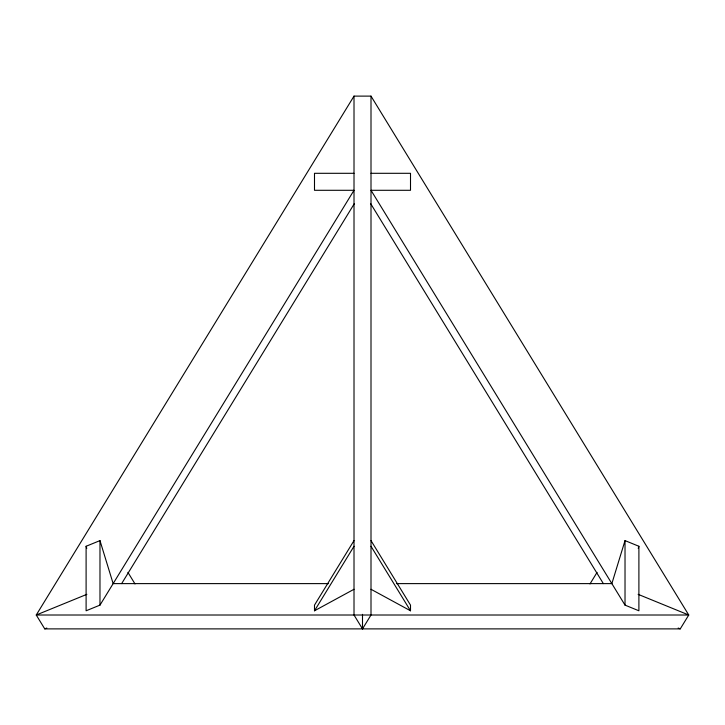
<?xml version="1.0" encoding="UTF-8"?>
<svg xmlns="http://www.w3.org/2000/svg" width="725" height="725" viewBox="0 0 725 725"><rect width="100%" height="100%" fill="white"/><g stroke="black" fill="none" stroke-linecap="round" stroke-linejoin="round"><path stroke-width="1.09" d="M371.001 173.302L410.504 173.302L410.504 190.294L371.001 190.294L625.022 605.121L638.897 610.785L638.897 546.269L625.022 540.605L611.855 583.616L396.421 583.616M638.236 548.417L638.897 546.269M354.008 96.117L36.25 615.008L44.751 628.883L680.249 628.883L688.75 615.008L371.001 96.117L354.008 96.117L354.008 615.008L362.5 628.883L371.001 615.008L371.001 96.117M328.579 583.616L113.145 583.616L99.977 540.605L86.103 546.269L86.103 610.785L99.977 605.121L354.008 190.294L314.496 190.294L314.496 173.302L354.008 173.302M121.646 583.616L354.235 203.797M354.008 540.605L314.496 605.121L314.496 610.785L354.008 589.28M314.496 610.785L354.008 546.269M589.987 583.933L597.065 572.378M86.873 594.337L36.25 615.008L688.75 615.008L638.127 594.337M44.751 628.883L46.817 628.04M678.183 628.04L680.249 628.883M371.001 589.28L410.504 610.785L410.504 605.121L371.001 540.605M370.765 203.797L603.354 583.616M371.001 546.269L410.504 610.785M127.935 572.378L135.013 583.933M86.103 546.269L86.764 548.417M625.022 540.605L625.022 605.121M362.5 614.338L362.5 628.883M99.977 540.605L99.977 605.121"/></g></svg>
